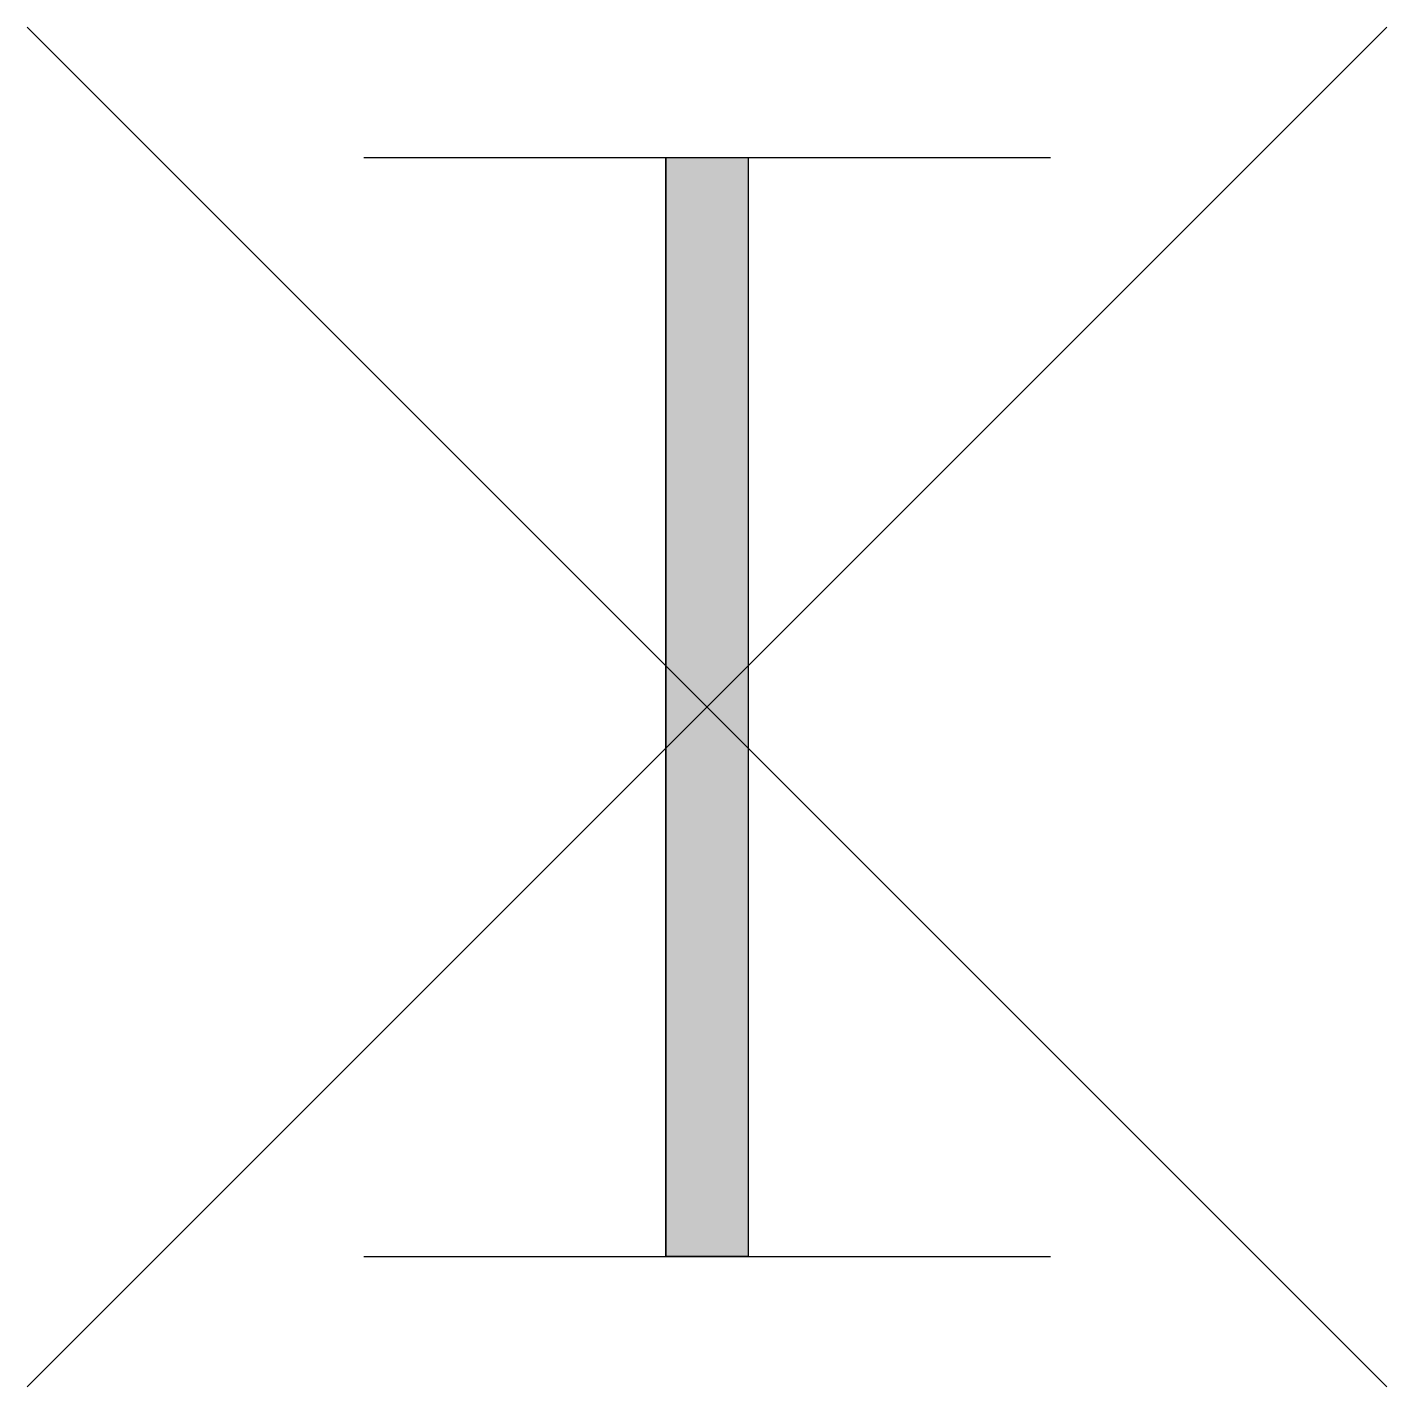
# Model space of a CAD drawing. Header units: metres. Extents: x -0.00123 to 0.00124, y -0.00125 to 0.00123.
import ezdxf

# ---------------------------------------------------------------- set-up
doc = ezdxf.new("R2010")
doc.units = ezdxf.units.M
doc.header["$MEASUREMENT"] = 0

msp = doc.modelspace()

# ---------------------------------------------------------------- linework, layer by layer
for p, q in [((0.0012412, -0.0012495), (-0.0012336, 0.0012254)), ((-0.0012336, -0.0012495), (0.0012412, 0.0012254)), ((-0.0006211, 0.000988), (0.0006289, 0.000988)), ((-0.0000712, 0.000988), (-0.0000712, -0.001012)), ((0.0000788, 0.000988), (0.0000788, -0.001012)), ((-0.0006211, -0.001012), (0.0006289, -0.001012))]:
    msp.add_line(p, q)
at = {"flags": 128}
msp.add_lwpolyline([(-0.0000712, -0.001012), (-0.0000712, 0.000988), (0.0000788, 0.000988), (0.0000788, -0.001012)], close=True, dxfattribs=at)
at = {"extrusion": (0, 0, -1)}
msp.add_solid([(0.0000712, -0.001012), (0.0000712, 0.000988), (-0.0000788, -0.001012), (-0.0000788, 0.000988)], dxfattribs=at)

doc.saveas('drawing.dxf')
